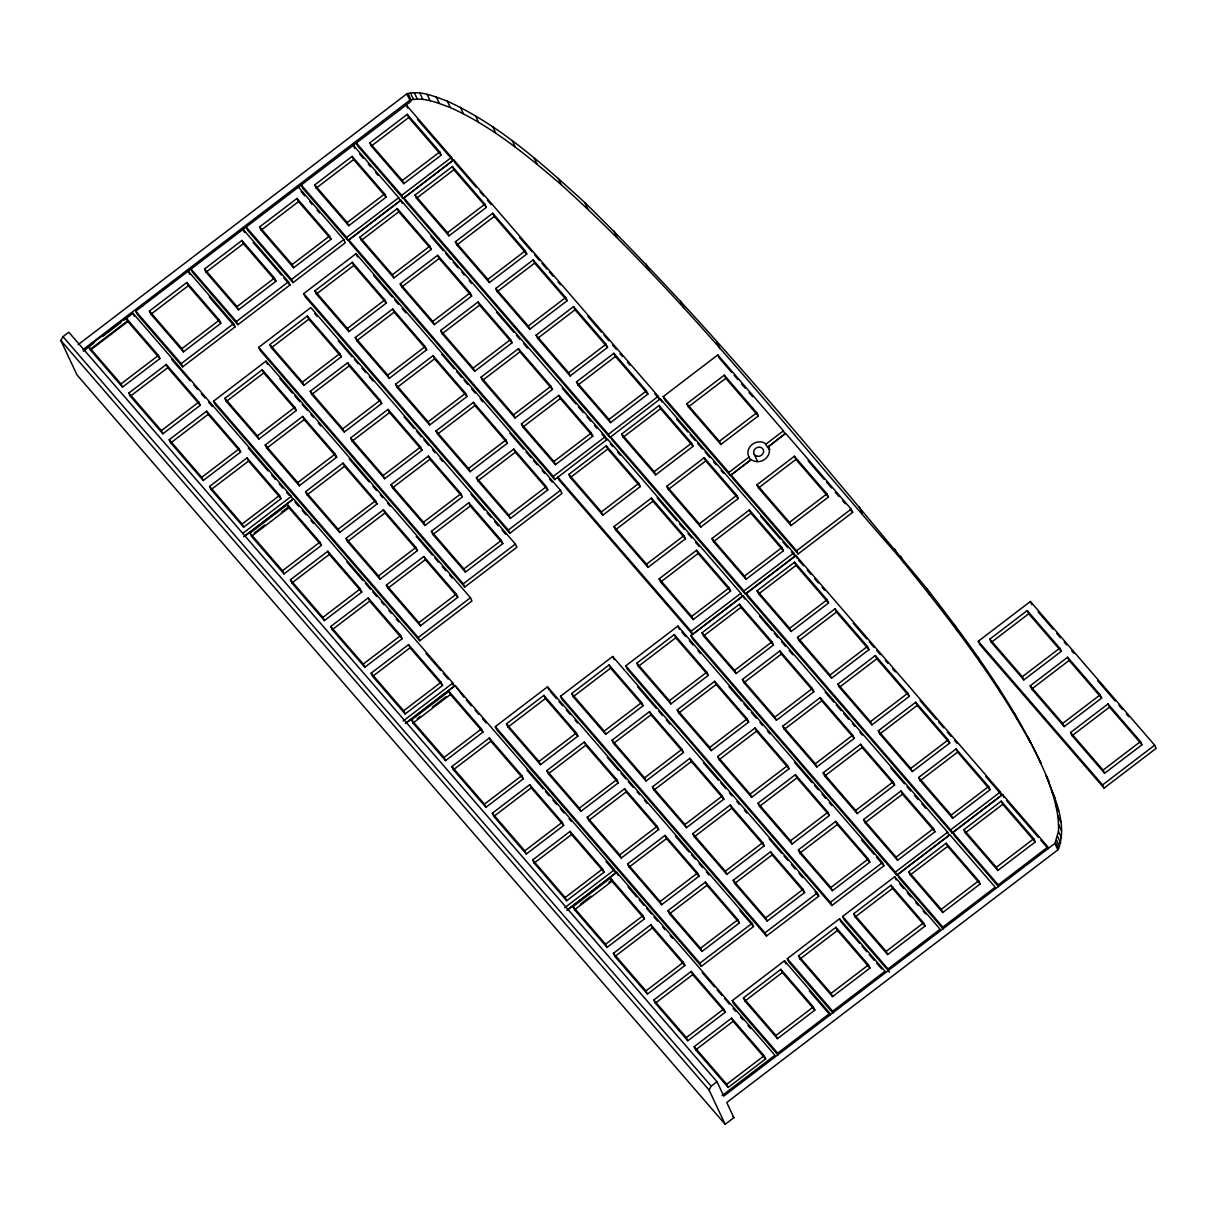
<?xml version="1.0" encoding="UTF-8"?>
<svg xmlns="http://www.w3.org/2000/svg" width="1217" height="1217" viewBox="0 0 1217 1217"><rect width="100%" height="100%" fill="white"/><g stroke="black" fill="none" stroke-linecap="round" stroke-linejoin="round"><path stroke-width="1.5" d="M1058.44 831.409C1059.429 812.089 1052.872 793.393 1046.164 775.579C1054.85 798.23 1068.115 825.658 1057.892 849.816L726.762 1102.496L733.866 1117.678L725.165 1124.31L76.945 374.821L60.85 340.501L62.98 336.637L68.776 332.211L717.011 1081.746L723.765 1096.106L1054.896 843.427L1058.44 831.409L1061.437 837.798M725.165 1124.31L709.055 1089.976L711.215 1086.172L717.011 1081.746M78.086 344.685L406.676 93.937C420.337 90.012 434.636 96.599 447.324 101.163C499.548 125.138 542.843 164.249 584.86 202.615C707.762 322.931 816.79 456.588 926.822 588.541C969.508 643.717 1011.525 700.383 1041.22 763.85L1027.741 736.696M83.075 349.553L409.688 100.326C423.333 96.417 437.633 103.004 450.32 107.552C491.668 126.188 527.067 155.365 561.204 184.68C685.338 296.826 787.703 430.194 897.872 555.424C946.354 614.798 993.772 675.709 1030.723 743.1M88.476 346.343L125.883 317.789L158.408 355.394L159.899 358.589L122.491 387.128L89.982 349.538L88.476 346.343L121 383.933L122.491 387.128M83.258 351.226L93.815 343.164M102.852 336.272L120.939 322.475M123.951 320.177L132.988 313.271L291.304 496.323L292.81 499.518L244.587 536.317M189.7 274.312L188.209 271.132L233.603 323.661L235.094 326.856L182.687 366.849L137.247 314.351L135.756 311.156L410.738 101.543L406.676 93.937M89.982 349.538L127.389 320.984L125.883 317.789M90.788 349.811L128.454 321.06M149.417 311.05L186.84 282.511L219.349 320.101L220.84 323.296L183.432 351.85L150.923 314.245L149.417 311.05L181.941 348.655L183.432 351.85M204.517 269.003L241.924 240.464L274.449 278.054L275.94 281.249L238.532 309.803L206.023 272.197L204.517 269.003L237.041 306.608L238.532 309.803M259.617 226.955L297.024 198.417L329.548 236.007L331.039 239.201L293.632 267.755L261.123 230.15L259.617 226.955L292.141 264.561L293.632 267.755M314.716 184.908L352.124 156.369L384.648 193.959L386.139 197.154L348.731 225.708L316.207 188.103L314.716 184.908L347.241 222.513L348.731 225.708M369.816 142.876L407.223 114.322L439.748 151.927L441.239 155.122L403.831 183.661L371.307 146.07L369.816 142.876L402.325 180.466L403.831 183.661M150.923 314.245L188.331 285.706L186.84 282.511M206.023 272.197L243.43 243.659L241.924 240.464M261.123 230.15L298.53 201.611L297.024 198.417M316.207 188.103L353.63 159.564L352.124 156.369M371.307 146.07L408.714 117.517L407.223 114.322M121 383.933L158.408 355.394M181.941 348.655L219.349 320.101M237.041 306.608L274.449 278.054M292.141 264.561L329.548 236.007M347.241 222.513L384.648 193.959M402.325 180.466L439.748 151.927M128.865 393.03L166.273 364.476L198.782 402.082L200.288 405.276L162.88 433.815L130.356 396.225L128.865 393.03L161.374 430.62L162.88 433.815M130.356 396.225L167.763 367.671L166.273 364.476M182.687 366.849L181.196 363.655L233.603 323.661M288.475 281.781L289.981 284.976L237.893 324.711L236.402 321.516L288.475 281.781L243.035 229.268L244.541 232.462M343.787 239.566L345.293 242.761L293.008 282.663L291.502 279.469L343.787 239.566L298.393 187.022M398.674 197.686L400.18 200.881L348.092 240.631L346.602 237.437L398.674 197.686L353.234 145.173L354.74 148.368M451.522 157.358L453.074 160.507L403.207 198.569L401.701 195.374L451.522 157.358L406.098 104.829L407.604 108.024M692.625 634.453L691.134 631.258L557.736 477.079L559.242 480.274L692.625 634.453L742.385 596.482L740.894 593.288L607.526 439.094L554.769 479.604L350.222 243.081L348.716 239.886L400.804 200.151L605.397 436.629L606.887 439.824L601.928 434.089M745.443 594.155L743.937 590.96L610.554 436.781L612.045 439.976L745.443 594.155L795.203 556.184L793.697 552.99L660.344 398.796L609.93 437.512L405.337 201.033L403.831 197.839L453.652 159.807L658.214 396.331L659.705 399.526L654.746 393.791M359.882 237.132L397.29 208.594L429.799 246.184L431.305 249.379L393.897 277.917L361.373 240.327L359.882 237.132L392.391 274.738L393.897 277.917M414.982 195.085L452.389 166.546L484.898 204.137L486.404 207.331L448.997 235.885L416.473 198.28L414.982 195.085L447.491 232.69L448.997 235.885M361.373 240.327L398.78 211.788L397.29 208.594M416.473 198.28L453.88 169.741L452.389 166.546M303.733 293.601L356.018 253.699L560.474 490.299L561.965 493.478L509.832 533.274L305.224 296.796L303.733 293.601L508.326 530.08L509.832 533.274M314.884 290.848L352.291 262.309L384.8 299.899L386.306 303.094L348.883 331.648L316.374 294.042L314.884 290.848L347.393 328.453L348.883 331.648M316.374 294.042L353.782 265.504L352.291 262.309M258.719 347.332L310.791 307.582L515.384 544.06L516.89 547.254L464.772 587.035L260.21 350.526L258.719 347.332L463.281 583.841L464.772 587.035M269.87 344.563L307.277 316.024L339.802 353.615L341.292 356.809L303.885 385.363L271.376 347.758L269.87 344.563L302.394 382.168L303.885 385.363M161.374 430.62L198.782 402.082M271.376 347.758L308.783 319.219L307.277 316.024M213.599 401.123L266.006 361.13L470.462 597.73L471.968 600.924L419.774 640.75L215.105 404.318L213.599 401.123L418.268 637.556L419.774 640.75M169.239 439.717L206.647 411.163L239.171 448.769L240.662 451.963L203.254 480.502L170.745 442.912L169.239 439.717L201.763 477.307L203.254 480.502M224.871 398.294L262.279 369.74L294.803 407.33L296.294 410.525L258.886 439.078L226.362 401.473L224.871 398.294L257.395 435.884L258.886 439.078M170.745 442.912L208.153 414.358L206.647 411.163M226.362 401.473L263.77 372.934L262.279 369.74M392.391 274.738L429.799 246.184M447.491 232.69L484.898 204.137M400.256 283.82L437.664 255.281L470.188 292.871L471.679 296.066L434.271 324.62L401.762 287.014L400.256 283.82L432.78 321.425L434.271 324.62M455.356 241.772L492.763 213.234L525.288 250.824L526.778 254.018L489.371 282.572L456.862 244.967L455.356 241.772L487.88 279.378L489.371 282.572M347.393 328.453L384.8 299.899M401.762 287.014L439.17 258.476L437.664 255.281M456.862 244.967L494.269 216.428L492.763 213.234M355.258 337.535L392.665 308.996L425.189 346.586L426.68 349.781L389.273 378.335L356.748 340.73L355.258 337.535L387.782 375.14L389.273 378.335M302.394 382.168L339.802 353.615M356.748 340.73L394.156 312.191L392.665 308.996M310.259 391.265L347.666 362.712L380.176 400.302L381.682 403.496L344.274 432.05L311.75 394.445L310.259 391.265L342.768 428.856L344.274 432.05M201.763 477.307L239.171 448.769M257.395 435.884L294.803 407.33M311.75 394.445L349.157 365.906L347.666 362.712M209.628 486.404L247.036 457.866L279.545 495.456L281.051 498.651L243.628 527.204L211.119 489.599L209.628 486.404L242.137 524.01L243.628 527.204M265.245 444.981L302.668 416.427L335.177 454.032L336.668 457.227L299.26 485.766L266.751 448.175L265.245 444.981L297.769 482.571L299.26 485.766M211.119 489.599L248.527 461.06L247.036 457.866M266.751 448.175L304.159 419.622L302.668 416.427M432.78 321.425L470.188 292.871M487.88 279.378L525.288 250.824M440.645 330.507L478.053 301.968L510.562 339.558L512.068 342.753L474.66 371.307L442.136 333.701L440.645 330.507L473.154 368.112L474.66 371.307M495.745 288.459L533.152 259.921L565.662 297.511L567.168 300.705L529.745 329.259L497.236 291.654L495.745 288.459L528.254 326.065L529.745 329.259M387.782 375.14L425.189 346.586M442.136 333.701L479.544 305.163L478.053 301.968M497.236 291.654L534.643 263.115L533.152 259.921M395.631 384.222L433.039 355.683L465.563 393.274L467.054 396.468L429.647 425.022L397.138 387.417L395.631 384.222L428.156 421.827L429.647 425.022M342.768 428.856L380.176 400.302M397.138 387.417L434.545 358.878L433.039 355.683M350.633 437.953L388.04 409.399L420.565 447.004L422.056 450.199L384.648 478.737L352.124 441.147L350.633 437.953L383.157 475.543L384.648 478.737M242.137 524.01L279.545 495.456M297.769 482.571L335.177 454.032M352.124 441.147L389.546 412.593L388.04 409.399M243.081 533.122L291.304 496.323M243.704 536.727L293.434 498.787L452.891 683.026L454.382 686.221L407.619 721.924M250.002 533.092L287.41 504.553L319.934 542.143L321.425 545.338L284.017 573.892L251.493 536.286L250.002 533.092L282.527 570.697L284.017 573.892M305.634 491.668L343.042 463.114L375.551 500.719L377.057 503.914L339.649 532.453L307.125 494.863L305.634 491.668L338.143 529.258L339.649 532.453M254.247 533.031L264.789 524.968M281.37 512.327L288.901 506.576M251.493 536.286L288.901 507.748L287.41 504.553M307.125 494.863L344.533 466.309L343.042 463.114M473.154 368.112L510.562 339.558M528.254 326.065L565.662 297.511M481.019 377.194L518.427 348.655L550.951 386.245L552.442 389.44L515.034 417.994L482.51 380.389L481.019 377.194L513.544 414.799L515.034 417.994M536.119 335.162L573.526 306.608L606.051 344.213L607.542 347.408L570.134 375.947L537.61 338.356L536.119 335.162L568.643 372.752L570.134 375.947M428.156 421.827L465.563 393.274M482.51 380.389L519.933 351.85L518.427 348.655M537.61 338.356L575.017 309.803L573.526 306.608M436.021 430.924L473.428 402.371L505.937 439.976L507.443 443.171L470.036 471.709L437.512 434.119L436.021 430.924L468.53 468.515L470.036 471.709M383.157 475.543L420.565 447.004M437.512 434.119L474.919 405.565L473.428 402.371M391.022 484.64L428.43 456.086L460.939 493.691L462.43 496.886L425.022 525.425L392.513 487.834L391.022 484.64L423.531 522.23L425.022 525.425M282.527 570.697L319.934 542.143M338.143 529.258L375.551 500.719M392.513 487.834L429.92 459.281L428.43 456.086M290.376 579.779L327.799 551.24L360.308 588.83L361.799 592.025L324.391 620.579L291.882 582.973L290.376 579.779L322.901 617.384L324.391 620.579M346.008 538.355L383.416 509.801L415.94 547.407L417.431 550.601L380.023 579.14L347.514 541.55L346.008 538.355L378.533 575.945L380.023 579.14M291.882 582.973L329.29 554.435L327.799 551.24M347.514 541.55L384.922 512.996L383.416 509.801M513.544 414.799L550.951 386.245M568.643 372.752L606.051 344.213M521.408 423.896L558.816 395.342L591.325 432.948L592.816 436.142L555.408 464.681L522.899 427.091L521.408 423.896L553.918 461.486L555.408 464.681M576.493 381.849L613.9 353.295L646.425 390.9L647.916 394.095L610.508 422.634L577.999 385.044L576.493 381.849L609.017 419.439L610.508 422.634M468.53 468.515L505.937 439.976M522.899 427.091L560.307 398.537L558.816 395.342M577.999 385.044L615.406 356.49L613.9 353.295M476.395 477.612L513.802 449.058L546.327 486.663L547.817 489.858L510.41 518.396L477.901 480.806L476.395 477.612L508.919 515.202L510.41 518.396M423.531 522.23L460.939 493.691M477.901 480.806L515.308 452.252L513.802 449.058M431.396 531.327L468.804 502.773L501.328 540.378L502.819 543.573L465.411 572.112L432.887 534.522L431.396 531.327L463.905 568.917L465.411 572.112M322.901 617.384L360.308 588.83M378.533 575.945L415.94 547.407M432.887 534.522L470.294 505.968L468.804 502.773M330.765 626.481L368.173 597.927L400.682 635.517L402.188 638.712L364.781 667.266L332.256 629.676L330.765 626.481L363.274 664.071L364.781 667.266M386.397 585.042L423.805 556.504L456.314 594.094L457.82 597.288L420.413 625.827L387.888 588.237L386.397 585.042L418.907 622.648L420.413 625.827M332.256 629.676L369.664 601.122L368.173 597.927M387.888 588.237L425.296 559.698L423.805 556.504M553.918 461.486L591.325 432.948M609.017 419.439L646.425 390.9M554.769 479.604L553.279 476.41L605.397 436.629M609.93 437.512L608.424 434.317L658.214 396.331M663.235 396.575L717.802 354.938L783.413 430.818L784.919 433.997L767.592 447.232L764.854 443.11A11.014 9.66 -25.1 0 0 751.741 444.813A11.014 9.66 -25.1 0 0 748.866 456.801L750.539 460.239L730.352 475.634L664.741 399.769L663.235 396.575L728.861 472.439L730.352 475.634M508.919 515.202L546.327 486.663M568.856 474.371L606.264 445.818L638.773 483.408L640.264 486.602L602.856 515.156L570.347 477.551L568.856 474.371L601.365 511.961L602.856 515.156M621.659 434.058L659.066 405.52L691.591 443.11L693.082 446.304L655.674 474.858L623.165 437.253L621.659 434.058L654.183 471.664L655.674 474.858M570.347 477.551L607.755 449.012L606.264 445.818M623.165 437.253L660.572 408.714L659.066 405.52M508.326 530.08L560.474 490.299M463.905 568.917L501.328 540.378M686.86 403.694L724.267 375.14L756.776 412.746L758.282 415.94L720.875 444.479L688.35 406.889L686.86 403.694L719.369 441.284L720.875 444.479M688.35 406.889L725.758 378.335L724.267 375.14M463.281 583.841L515.384 544.06M363.274 664.071L400.682 635.517M418.907 622.648L456.314 594.094M371.139 673.168L408.547 644.614L441.071 682.22L442.562 685.414L405.155 713.953L372.645 676.363L371.139 673.168L403.664 710.758L405.155 713.953M418.268 637.556L470.462 597.73M372.645 676.363L410.053 647.809L408.547 644.614M601.365 511.961L638.773 483.408M654.183 471.664L691.591 443.11M719.369 441.284L756.776 412.746M614.007 526.581L651.414 498.042L683.939 535.632L685.43 538.827L648.022 567.381L615.513 529.775L614.007 526.581L646.531 564.186L648.022 567.381M666.825 486.283L704.232 457.729L736.757 495.334L738.247 498.529L700.84 527.067L668.316 489.477L666.825 486.283L699.334 523.873L700.84 527.067M615.513 529.775L652.92 501.237L651.414 498.042M668.316 489.477L705.723 460.924L704.232 457.729M403.664 710.758L441.071 682.22M403.101 721.027L452.891 683.026M728.861 472.439L749.033 457.044M766.086 444.038L783.413 430.818M405.231 723.491L455.021 685.49L614.448 869.759L615.954 872.954L567.639 909.829M730.976 474.904L751.208 459.463L752.441 460.391A11.014 9.66 -25.1 0 0 765.569 458.687A11.014 9.66 -25.1 0 0 768.429 446.7L785.543 433.267L851.155 509.132L852.661 512.327L798.093 553.963L732.482 478.098L730.976 474.904L796.603 550.769L798.093 553.963M411.529 719.856L448.936 691.302L481.445 728.907L482.951 732.102L445.544 760.64L413.019 723.05L411.529 719.856L444.038 757.446L445.544 760.64M417.294 718.623L420.306 716.326M432.385 707.107L445.954 696.748M413.019 723.05L450.427 694.496L448.936 691.302M646.531 564.186L683.939 535.632M699.334 523.873L736.757 495.334M756.989 484.777L794.397 456.238L826.921 493.828L828.412 497.023L791.004 525.577L758.48 487.971L756.989 484.777L789.498 522.382L791.004 525.577M758.48 487.971L795.888 459.433L794.397 456.238M659.173 578.805L696.58 550.251L729.105 587.857L730.596 591.051L693.188 619.59L660.664 582L659.173 578.805L691.697 616.395L693.188 619.59M711.991 538.507L749.398 509.953L781.907 547.544L783.413 550.738L746.006 579.292L713.481 541.687L711.991 538.507L744.5 576.097L746.006 579.292M660.664 582L698.086 553.446L696.58 550.251M713.481 541.687L750.889 513.148L749.398 509.953M444.038 757.446L481.445 728.907M495.319 726.64L547.513 686.814L752.076 923.323L753.566 926.517L701.372 966.359L496.81 729.835L495.319 726.64L699.881 963.164L701.372 966.359M506.47 723.887L543.893 695.348L576.402 732.938L577.892 736.133L540.485 764.687L507.976 727.081L506.47 723.887L538.994 761.492L540.485 764.687M451.903 766.543L489.31 737.989L521.834 775.594L523.325 778.789L485.918 807.327L453.393 769.737L451.903 766.543L484.427 804.133L485.918 807.327M507.976 727.081L545.383 698.543L543.893 695.348M453.393 769.737L490.816 741.183L489.31 737.989M560.52 696.276L612.653 656.48L817.261 892.959L818.752 896.153L766.467 936.056L562.011 699.471L560.52 696.276L764.976 932.861L766.467 936.056M789.498 522.382L826.921 493.828M571.671 693.523L609.078 664.969L641.602 702.559L643.093 705.754L605.686 734.307L573.161 696.717L571.671 693.523L604.18 731.113L605.686 734.307M573.161 696.717L610.569 668.163L609.078 664.969M625.781 665.836L677.899 626.07L882.462 862.579L883.953 865.774L831.88 905.524L627.272 669.031L625.781 665.836L830.39 902.329L831.88 905.524M691.697 616.395L729.105 587.857M744.5 576.097L781.907 547.544M636.856 663.143L674.279 634.589L706.788 672.195L708.279 675.389L670.871 703.928L638.362 666.338L636.856 663.143L669.38 700.733L670.871 703.928M638.362 666.338L675.77 637.784L674.279 634.589M691.134 631.258L740.894 593.288M743.937 590.96L793.697 552.99M796.603 550.769L851.155 509.132M690.891 635.517L743.039 595.721L947.632 832.215L949.138 835.41L896.838 875.312L692.397 638.712L690.891 635.517L895.347 872.117L896.838 875.312M746.067 593.409L795.827 555.439L1000.374 791.963L1001.88 795.157L952.166 833.097L747.557 596.604L746.067 593.409L950.66 829.903L952.166 833.097M702.057 632.764L739.464 604.21L771.974 641.815L773.464 645.01L736.057 673.549L703.548 635.959L702.057 632.764L734.566 670.354L736.057 673.549M757.141 590.717L794.564 562.178L827.073 599.768L828.564 602.963L791.156 631.517L758.647 593.911L757.141 590.717L789.666 628.322L791.156 631.517M538.994 761.492L576.402 732.938M703.548 635.959L740.955 607.405L739.464 604.21M758.647 593.911L796.055 565.373L794.564 562.178M484.427 804.133L521.834 775.594M546.859 770.574L584.266 742.035L616.776 779.625L618.282 782.82L580.874 811.374L548.35 773.769L546.859 770.574L579.368 808.179L580.874 811.374M492.292 813.23L529.699 784.691L562.208 822.281L563.699 825.476L526.292 854.03L493.783 816.424L492.292 813.23L524.801 850.835L526.292 854.03M548.35 773.769L585.757 745.23L584.266 742.035M604.18 731.113L641.602 702.559M493.783 816.424L531.19 787.886L529.699 784.691M612.045 740.21L649.452 711.656L681.976 749.261L683.467 752.456L646.06 780.995L613.551 743.404L612.045 740.21L644.569 777.8L646.06 780.995M613.551 743.404L650.958 714.851L649.452 711.656M669.38 700.733L706.788 672.195M677.245 709.83L714.653 681.292L747.162 718.882L748.668 722.077L711.26 750.63L678.736 713.025L677.245 709.83L709.754 747.436L711.26 750.63M678.736 713.025L716.144 684.486L714.653 681.292M734.566 670.354L771.974 641.815M789.666 628.322L827.073 599.768M742.431 679.451L779.838 650.912L812.363 688.503L813.854 691.697L776.446 720.251L743.922 682.646L742.431 679.451L774.94 717.056L776.446 720.251M797.531 637.404L834.938 608.865L867.447 646.455L868.953 649.65L831.546 678.204L799.021 640.598L797.531 637.404L830.04 675.009L831.546 678.204M579.368 808.179L616.776 779.625M743.922 682.646L781.329 654.107L779.838 650.912M799.021 640.598L836.429 612.06L834.938 608.865M524.801 850.835L562.208 822.281M587.233 817.261L624.64 788.722L657.165 826.313L658.656 829.507L621.248 858.061L588.739 820.456L587.233 817.261L619.757 854.866L621.248 858.061M532.666 859.917L570.073 831.378L602.598 868.968L604.088 872.163L566.681 900.717L534.157 863.112L532.666 859.917L565.175 897.522L566.681 900.717M588.739 820.456L626.147 791.917L624.64 788.722M644.569 777.8L681.976 749.261M534.157 863.112L571.564 834.573L570.073 831.378M652.434 786.897L689.841 758.343L722.35 795.948L723.856 799.143L686.449 827.682L653.925 790.092L652.434 786.897L684.943 824.487L686.449 827.682M653.925 790.092L691.332 761.538L689.841 758.343M709.754 747.436L747.162 718.882M717.619 756.518L755.027 727.979L787.551 765.569L789.042 768.764L751.634 797.318L719.125 759.712L717.619 756.518L750.144 794.123L751.634 797.318M719.125 759.712L756.533 731.174L755.027 727.979M774.94 717.056L812.363 688.503M830.04 675.009L867.447 646.455M782.805 726.138L820.212 697.6L852.737 735.19L854.228 738.384L816.82 766.938L784.311 729.333L782.805 726.138L815.329 763.744L816.82 766.938M837.904 684.091L875.312 655.552L907.836 693.142L909.327 696.337L871.92 724.891L839.411 687.286L837.904 684.091L870.429 721.696L871.92 724.891M619.757 854.866L657.165 826.313M784.311 729.333L821.718 700.794L820.212 697.6M839.411 687.286L876.818 658.747L875.312 655.552M565.175 897.522L602.598 868.968M564.627 907.776L614.448 869.759M566.757 910.24L616.578 872.224L774.94 1055.261L722.061 1095.619M627.622 863.964L665.03 835.41L697.539 873L699.045 876.194L661.637 904.748L629.113 867.143L627.622 863.964L660.131 901.554L661.637 904.748M573.04 906.604L610.447 878.066L642.972 915.656L644.462 918.85L607.055 947.404L574.546 909.799L573.04 906.604L605.564 944.209L607.055 947.404M580.326 904.216L590.899 896.153M609.017 882.325L612.029 880.028M629.113 867.143L666.52 838.604L665.03 835.41M684.943 824.487L722.35 795.948M574.546 909.799L611.953 881.26L610.447 878.066M692.808 833.584L730.215 805.03L762.74 842.636L764.23 845.83L726.823 874.369L694.314 836.779L692.808 833.584L725.332 871.174L726.823 874.369M694.314 836.779L731.721 808.225L730.215 805.03M750.144 794.123L787.551 765.569M758.008 803.205L795.416 774.666L827.925 812.256L829.431 815.451L792.024 844.005L759.499 806.399L758.008 803.205L790.518 840.81L792.024 844.005M759.499 806.399L796.907 777.861L795.416 774.666M815.329 763.744L852.737 735.19M870.429 721.696L907.836 693.142M978.285 641.253L1030.388 601.487L1154.659 745.169L1156.15 748.364L1104.078 788.114L979.776 644.447L978.285 641.253L1102.587 784.919L1104.078 788.114M989.817 639.123L1027.224 610.569L1059.748 648.174L1061.239 651.369L1023.832 679.907L991.323 642.317L989.817 639.123L1022.341 676.713L1023.832 679.907M991.323 642.317L1028.73 613.764L1027.224 610.569M823.194 772.825L860.602 744.287L893.111 781.877L894.617 785.071L857.209 813.625L824.685 776.02L823.194 772.825L855.703 810.431L857.209 813.625M878.294 730.793L915.701 702.239L948.21 739.83L949.716 743.024L912.309 771.578L879.785 733.973L878.294 730.793L910.803 768.383L912.309 771.578M660.131 901.554L697.539 873M824.685 776.02L862.092 747.481L860.602 744.287M879.785 733.973L917.192 705.434L915.701 702.239M605.564 944.209L642.972 915.656M667.996 910.651L705.404 882.097L737.928 919.702L739.419 922.897L702.011 951.435L669.487 913.845L667.996 910.651L700.52 948.241L702.011 951.435M613.429 953.307L650.836 924.753L683.346 962.343L684.852 965.537L647.444 994.091L614.92 956.486L613.429 953.307L645.938 990.897L647.444 994.091M669.487 913.845L706.91 885.291L705.404 882.097M725.332 871.174L762.74 842.636M614.92 956.486L652.327 927.947L650.836 924.753M733.197 880.271L770.604 851.733L803.114 889.323L804.62 892.517L767.197 921.071L734.688 883.466L733.197 880.271L765.706 917.877L767.197 921.071M734.688 883.466L772.095 854.927L770.604 851.733M790.518 840.81L827.925 812.256M1022.341 676.713L1059.748 648.174M798.382 849.907L835.79 821.353L868.314 858.943L869.805 862.138L832.398 890.692L799.873 853.087L798.382 849.907L830.907 887.497L832.398 890.692M799.873 853.087L837.296 824.548L835.79 821.353M855.703 810.431L893.111 781.877M910.803 768.383L948.21 739.83M1030.206 685.81L1067.613 657.256L1100.122 694.861L1101.628 698.056L1064.221 726.595L1031.697 689.005L1030.206 685.81L1062.715 723.4L1064.221 726.595M1031.697 689.005L1069.104 660.451L1067.613 657.256M863.568 819.528L900.976 790.974L933.5 828.564L934.991 831.759L897.583 860.313L865.074 822.707L863.568 819.528L896.092 857.118L897.583 860.313M918.668 777.48L956.075 748.927L988.6 786.532L990.09 789.727L952.683 818.265L920.158 780.675L918.668 777.48L951.192 815.071L952.683 818.265M700.52 948.241L737.928 919.702M865.074 822.707L902.482 794.169L900.976 790.974M920.158 780.675L957.581 752.121L956.075 748.927M645.938 990.897L683.346 962.343M699.881 963.164L752.076 923.323M653.803 999.994L691.21 971.44L723.735 1009.045L725.226 1012.24L687.818 1040.778L655.309 1003.188L653.803 999.994L686.327 1037.584L687.818 1040.778M765.706 917.877L803.114 889.323M655.309 1003.188L692.716 974.634L691.21 971.44M764.976 932.861L817.261 892.959M830.907 887.497L868.314 858.943M1062.715 723.4L1100.122 694.861M830.39 902.329L882.462 862.579M896.092 857.118L933.5 828.564M951.192 815.071L988.6 786.532M1070.58 732.497L1107.987 703.943L1140.512 741.549L1142.002 744.743L1104.595 773.282L1072.086 735.692L1070.58 732.497L1103.104 770.087L1104.595 773.282M1072.086 735.692L1109.493 707.138L1107.987 703.943M895.347 872.117L947.632 832.215M950.66 829.903L1000.374 791.963M732.284 1000.633L784.478 960.791L829.903 1013.32L777.709 1053.161L732.284 1000.633L733.775 1003.827L777.982 1054.926M787.277 958.661L839.563 918.759L885.002 971.272L832.687 1011.205L787.277 958.661L788.768 961.856L832.945 1012.985M842.605 916.447L894.678 876.712L940.102 929.225L888.03 968.96L842.605 916.447L844.096 919.641L889.536 972.155M897.477 874.567L949.762 834.664L995.202 887.193L942.871 927.111L897.477 874.567L898.967 877.761L943.145 928.89M952.789 832.367L1002.504 794.427L1047.943 846.941L998.229 884.881L952.789 832.367L954.295 835.562L998.503 886.645M686.327 1037.584L723.735 1009.045M743.435 997.879L780.842 969.325L813.367 1006.931L814.858 1010.125L777.45 1038.664L744.941 1001.074L743.435 997.879L775.959 1035.469L777.45 1038.664M798.535 955.832L835.942 927.278L868.466 964.883L869.957 968.078L832.55 996.617L800.041 959.026L798.535 955.832L831.059 993.422L832.55 996.617M853.634 913.784L891.042 885.231L923.566 922.836L925.057 926.031L887.649 954.569L855.125 916.979L853.634 913.784L886.159 951.375L887.649 954.569M908.734 871.737L946.141 843.198L978.666 880.789L980.157 883.983L942.749 912.537L910.225 874.932L908.734 871.737L941.258 909.342L942.749 912.537M963.834 829.69L1001.241 801.151L1033.75 838.741L1035.256 841.936L997.849 870.49L965.324 832.884L963.834 829.69L996.343 867.295L997.849 870.49M744.941 1001.074L782.348 972.52L780.842 969.325M800.041 959.026L837.448 930.473L835.942 927.278M855.125 916.979L892.548 888.425L891.042 885.231M910.225 874.932L947.632 846.393L946.141 843.198M965.324 832.884L1002.732 804.346L1001.241 801.151M694.192 1046.681L731.6 1018.127L764.109 1055.732L765.615 1058.927L728.192 1087.466L695.683 1049.875L694.192 1046.681L726.701 1084.271L728.192 1087.466M695.683 1049.875L733.09 1021.322L731.6 1018.127M1103.104 770.087L1140.512 741.549M1102.587 784.919L1154.659 745.169M775.959 1035.469L813.367 1006.931M831.059 993.422L868.466 964.883M886.159 951.375L923.566 922.836M941.258 909.342L978.666 880.789M996.343 867.295L1033.75 838.741M726.701 1084.271L764.109 1055.732M767.592 447.232L769.752 449.651L768.262 446.456M417.431 119.372L453.074 160.507M1038.086 611.862L1053.009 629.113M1056.736 633.418L1060.463 637.723M1064.19 642.044L1066.67 644.919M1071.645 650.669L1074.124 653.529M1097.749 680.835L1115.137 700.946M1118.864 705.267L1122.591 709.572M1126.318 713.877L1128.813 716.752M1028.73 613.764L1061.239 651.369M1069.104 660.451L1101.628 698.056M1109.493 707.138L1142.002 744.743M731.676 372.448L719.293 358.133L717.802 354.938M734.155 375.308L737.867 379.613M741.579 383.903L745.291 388.193M749.003 392.498L752.73 396.788M808.088 460.802L824.183 479.407M826.662 482.267L831.607 488.002M835.318 492.292L839.045 496.582M842.757 500.887L845.222 503.747M850.181 509.467L852.661 512.327M725.758 378.335L758.282 415.94M795.888 459.433L828.412 497.023M476.273 187.342L455.204 162.972L453.652 159.807M479.985 191.647L483.712 195.937M487.424 200.242L491.151 204.547M519.659 237.513L532.042 251.858M534.522 254.718L539.481 260.453M541.961 263.328L546.92 269.063M549.399 271.923L553.111 276.229M558.071 281.964L560.55 284.824M587.826 316.374L601.457 332.15M603.936 335.01L608.896 340.745M612.607 345.05L616.334 349.34M620.046 353.645L622.526 356.52M627.485 362.255L629.965 365.115M676.652 419.12L687.772 431.959M690.237 434.819L695.181 440.539M697.645 443.384L702.589 449.103M705.054 451.948L709.998 457.668M713.694 461.943L716.174 464.803M721.103 470.523L723.583 473.367M760.625 516.206L780.371 539.055M782.85 541.9L787.779 547.62M791.491 551.894L795.203 556.184M798.565 560.079L803.524 565.799M807.236 570.104L810.963 574.409M814.675 578.699L818.402 583.004M822.114 587.309L824.594 590.169M853.117 623.15L866.747 638.91M869.227 641.77L874.186 647.505M876.666 650.38L880.378 654.685M885.337 660.405L887.817 663.28M892.776 669.015L895.256 671.875M920.052 700.551L936.177 719.186M938.657 722.046L943.616 727.781M947.328 732.086L951.055 736.376M954.767 740.681L957.247 743.557M985.755 776.522L1001.88 795.157M1006.459 800.451L1038.39 837.357M1040.839 840.202L1048.202 848.721M408.714 117.517L441.239 155.122M453.88 169.741L486.404 207.331M494.269 216.428L526.778 254.018M534.643 263.115L567.168 300.705M575.017 309.803L607.542 347.408M615.406 356.49L647.916 394.095M660.572 408.714L693.082 446.304M705.723 460.924L738.247 498.529M750.889 513.148L783.413 550.738M796.055 565.373L828.564 602.963M836.429 612.06L868.953 649.65M876.818 658.747L909.327 696.337M917.192 705.434L949.716 743.024M957.581 752.121L990.09 789.727M1002.732 804.346L1035.256 841.936M401.701 195.374L356.262 142.861L357.768 146.055L403.207 198.569M403.831 197.839L608.424 434.317M359.654 154.042L363.335 158.301M368.249 163.976L370.698 166.82M375.612 172.495L378.076 175.339M430.818 236.296L443.216 250.641M445.696 253.501L450.655 259.236M453.135 262.096L458.094 267.831M461.821 272.136L464.301 274.996M469.26 280.731L471.74 283.607M496.536 312.267L513.893 332.332M516.373 335.192L520.1 339.497M523.812 343.787L527.539 348.092M562.254 388.223L575.9 403.983M578.379 406.858L583.339 412.593M587.05 416.883L590.777 421.188M594.489 425.494L596.969 428.354M610.265 443.718L612.729 446.563M617.673 452.283L620.138 455.128M657.18 497.966L676.941 520.815M679.405 523.66L684.35 529.38M688.046 533.654L691.758 537.944M695.455 542.219L699.167 546.509M759.423 616.121L771.821 630.452M774.301 633.312L778.013 637.617M781.74 641.922L785.452 646.212M789.179 650.517L792.891 654.822M825.141 692.077L833.812 702.118M836.292 704.978L841.251 710.713M843.731 713.573L848.69 719.308M852.417 723.613L854.897 726.473M859.856 732.208L862.336 735.083M890.859 768.049L904.49 783.809M906.969 786.669L910.696 790.974M914.408 795.279L918.135 799.569M921.862 803.874L925.574 808.179M607.755 449.012L640.264 486.602M652.92 501.237L685.43 538.827M698.086 553.446L730.596 591.051M353.63 159.564L386.139 197.154M398.78 211.788L431.305 249.379M439.17 258.476L471.679 296.066M479.544 305.163L512.068 342.753M519.933 351.85L552.442 389.44M560.307 398.537L592.816 436.142M740.955 607.405L773.464 645.01M781.329 654.107L813.854 691.697M821.718 700.794L854.228 738.384M862.092 747.481L894.617 785.071M902.482 794.169L934.991 831.759M947.632 846.393L980.157 883.983M346.602 237.437L301.162 184.908L302.668 188.103L348.092 240.631M348.716 239.886L553.279 476.41M301.116 191.632L304.798 195.891M309.711 201.581L312.16 204.41M317.074 210.1L319.523 212.929M373.619 275.529L392.209 297.039M394.688 299.914L398.4 304.204M402.127 308.51L405.839 312.815M441.771 354.39L454.169 368.736M456.649 371.596L461.608 377.346M464.073 380.206L467.8 384.511M471.511 388.816L475.238 393.106M480.183 398.841L482.662 401.716M509.923 433.267L523.553 449.027M526.033 451.903L530.992 457.638M533.472 460.513L537.184 464.803M542.143 470.538L544.623 473.413M549.582 479.148L552.062 482.008M681.885 632.125L685.597 636.43M689.309 640.72L693.036 645.025M697.995 650.76L700.475 653.62M728.983 686.601L741.381 700.931M743.861 703.791L748.82 709.526M751.3 712.401L756.259 718.136M759.986 722.426L762.466 725.302M767.425 731.037L769.905 733.897M794.686 762.572L812.043 782.637M814.523 785.497L818.25 789.803M821.962 794.108L825.689 798.398M829.401 802.703L831.88 805.563M861.636 839.973L874.034 854.304M876.514 857.164L883.953 865.774M899.85 884.166L903.531 888.425M907.228 892.669L910.909 896.929M915.823 902.618L918.272 905.448M923.186 911.137L925.635 913.967M298.53 201.611L331.039 239.201M353.782 265.504L386.306 303.094M394.156 312.191L426.68 349.781M434.545 358.878L467.054 396.468M474.919 405.565L507.443 443.171M515.308 452.252L547.817 489.858M675.77 637.784L708.279 675.389M716.144 684.486L748.668 722.077M756.533 731.174L789.042 768.764M796.907 777.861L829.431 815.451M837.296 824.548L869.805 862.138M892.548 888.425L925.057 926.031M291.502 279.469L246.077 226.955L247.568 230.15L293.008 282.663M253.136 242.396L281.386 275.042M283.835 277.872L289.981 284.976M314.777 313.636L317.257 316.511M338.326 340.882L351.972 356.642M354.451 359.502L358.163 363.807M361.89 368.112L365.602 372.402M369.329 376.707L373.041 380.997M404.044 416.838L413.963 428.293M416.442 431.168L421.401 436.903M423.881 439.763L428.84 445.498M432.567 449.803L435.047 452.663M440.006 458.398L442.486 461.258M471.009 494.224L484.64 509.999M487.119 512.859L490.847 517.164M494.558 521.454L498.285 525.759M501.997 530.064L505.724 534.354M637.708 686.905L656.313 708.4M658.793 711.276L662.52 715.566M666.231 719.871L669.958 724.161M703.441 762.861L718.319 780.067M720.799 782.927L725.758 788.662M729.47 792.967L731.949 795.827M736.909 801.562L739.388 804.437M744.348 810.157L746.827 813.032M769.159 838.832L781.557 853.163M784.037 856.023L787.749 860.328M791.476 864.633L795.188 868.923M798.915 873.228L802.627 877.518M815.04 891.863L818.752 896.153M859.491 943.251L841.069 921.954L839.563 918.759M861.94 946.081L866.854 951.755M869.303 954.6L874.217 960.274M876.681 963.119L881.595 968.793M243.43 243.659L275.94 281.249M308.783 319.219L341.292 356.809M349.157 365.906L381.682 403.496M389.546 412.593L422.056 450.199M429.92 459.281L461.228 495.486M470.294 505.968L502.819 543.573M610.569 668.163L643.093 705.754M650.958 714.851L683.467 752.456M691.332 761.538L723.856 799.143M731.721 808.225L764.23 845.83M772.095 854.927L804.62 892.517M837.448 930.473L869.957 968.078M236.402 321.516L190.978 269.003L192.469 272.197L237.893 324.711M209.324 297.024L235.094 326.856M279.895 378.67L292.293 393M294.773 395.875L299.732 401.61M302.212 404.47L307.156 410.205M310.883 414.51L313.362 417.385M318.306 423.12L320.786 425.98M349.294 458.961L369.116 481.902M372.828 486.207L376.555 490.512M380.267 494.817L382.746 497.677M387.706 503.412L390.185 506.287M416.199 536.393L432.309 555.043M434.788 557.903L438.516 562.208M442.227 566.513L445.939 570.803M449.666 575.109L452.146 577.984M550.251 691.439L556.458 698.604M558.938 701.479L562.65 705.769M566.361 710.074L570.088 714.379M575.048 720.114L577.527 722.974M607.283 757.385L618.434 770.285M620.913 773.145L625.873 778.88M628.352 781.74L633.312 787.475M637.039 791.78L639.518 794.64M644.478 800.375L646.957 803.25M675.465 836.216L689.111 851.991M691.591 854.851L695.303 859.156M699.014 863.446L702.741 867.751M706.453 872.057L708.933 874.917M739.936 910.757L753.566 926.517M809.305 990.957L830.177 1015.1M188.331 285.706L220.84 323.296M263.77 372.934L296.294 410.525M304.159 419.622L336.668 457.227M344.533 466.309L377.057 503.914M384.922 512.996L417.431 550.601M425.296 559.698L457.82 597.288M545.383 698.543L577.892 736.133M585.757 745.23L618.282 782.82M626.147 791.917L658.656 829.507M666.52 838.604L699.045 876.194M706.91 885.291L739.419 922.897M782.348 972.52L814.858 1010.125M142.009 304.569L143.089 305.817M135.756 311.156L181.196 363.655M294.925 501.982L298.637 506.257M302.348 510.547L306.06 514.837M311.004 520.541L313.469 523.401M346.845 561.965L362.909 580.524M365.389 583.384L370.333 589.104M372.798 591.949L376.509 596.239M381.453 601.959L383.933 604.803M388.877 610.523L391.342 613.383M396.286 619.088L398.765 621.948M425.95 653.362L440.797 670.506M443.262 673.366L448.206 679.071M451.918 683.361L454.382 686.221M463.936 697.25L455.021 685.49M466.4 700.11L471.344 705.83M475.056 710.104L478.768 714.394M482.48 718.684L486.176 722.959M526.961 770.102L543.025 788.677M545.505 791.537L549.217 795.812M552.914 800.101L556.625 804.391M560.337 808.681L564.034 812.956M568.978 818.676L571.458 821.536M606.066 861.53L615.954 872.954M627.972 886.858L636.628 896.868M639.108 899.728L644.052 905.448M646.531 908.308L651.475 914.028M653.955 916.888L657.667 921.178M662.611 926.898L665.091 929.758M670.035 935.477L672.514 938.337M702.209 972.657L714.577 986.957M717.056 989.817L722 995.536M724.48 998.396L729.424 1004.116M733.136 1008.406L735.616 1011.266M740.56 1016.986L743.039 1019.846M747.983 1025.566L750.463 1028.426M171.597 359.365L190.141 380.815M193.853 385.104L197.565 389.394M201.277 393.7L204.988 397.989M208.7 402.279L212.412 406.569M248.283 448.039L268.059 470.918M271.771 475.208L275.483 479.498M279.195 483.788L282.907 488.078M286.619 492.368L289.098 495.228M127.389 320.984L159.899 358.589M167.763 367.671L200.288 405.276M208.153 414.358L240.662 451.963M248.527 461.06L281.051 498.651M288.901 507.748L321.425 545.338M329.29 554.435L361.799 592.025M369.664 601.122L402.188 638.712M410.053 647.809L442.562 685.414M450.427 694.496L482.951 732.102M490.816 741.183L523.325 778.789M531.19 787.886L563.699 825.476M571.564 834.573L604.088 872.163M611.953 881.26L644.462 918.85M652.327 927.947L684.852 965.537M692.716 974.634L725.226 1012.24M733.09 1021.322L765.615 1058.927M62.98 336.637L711.215 1086.172M732.801 1116.445L733.866 1117.678M60.85 340.501L709.055 1089.976M266.006 361.13L267.512 364.324M1030.388 601.487L1031.879 604.682M1051.853 791.217L1054.85 797.607M1014.415 713.177L1017.412 719.566M1055.611 804.483L1058.607 810.872M997.955 686.738L1000.952 693.127M1057.74 815.512L1060.737 821.901M1058.577 824.441L1061.559 830.831M978.057 657.256L981.054 663.645M1057.679 836.566L1060.676 842.97M1056.645 840.11L1059.642 846.515M954.447 624.564L957.444 630.954M1055.671 842.27L1058.668 848.66M1054.896 843.427L1057.892 849.816M926.822 588.541L929.818 594.93M900.671 556.199L903.668 562.589M894.875 549.019L897.872 555.424M1002.504 794.427L1004.01 797.607M859.4 507.109L862.397 513.498M717.011 342.464L720.008 348.868M754.221 454.352L757.309 460.924M680.592 301.268L683.589 307.658M795.827 555.439L797.318 558.633M645.968 263.8L648.965 270.204M614.083 231.032L617.08 237.421M584.86 202.615L587.857 209.02M894.678 876.712L896.168 879.906M558.207 178.291L561.204 184.68M660.344 398.796L661.835 401.99M743.039 595.721L744.53 598.916M534.035 157.738L537.032 164.143M512.251 140.67L515.247 147.074M492.763 126.781L495.76 133.185M475.497 115.767L478.494 122.172M460.376 107.339L463.373 113.729M447.324 101.163L450.32 107.552M436.264 96.949L439.261 103.339M677.899 626.07L679.405 629.265M427.137 94.348L430.133 100.752M419.85 93.055L422.847 99.444M414.312 92.69L417.309 99.079M410.403 92.903L413.4 99.307M407.969 93.374L410.966 99.764M784.478 960.791L785.969 963.986M400.804 200.151L402.295 203.345M612.653 656.48L614.159 659.675M356.018 253.699L357.509 256.893M547.513 686.814L549.019 690.009M616.578 872.224L618.069 875.419M132.988 313.271L134.494 316.466M1038.223 757.461L1049.145 781.983M757.202 456.299A5.142 4.503 -25.1 0 0 763.546 450.229A5.142 4.503 -25.1 0 0 755.194 448.723A5.142 4.503 -25.1 0 0 757.202 456.299"/></g></svg>
